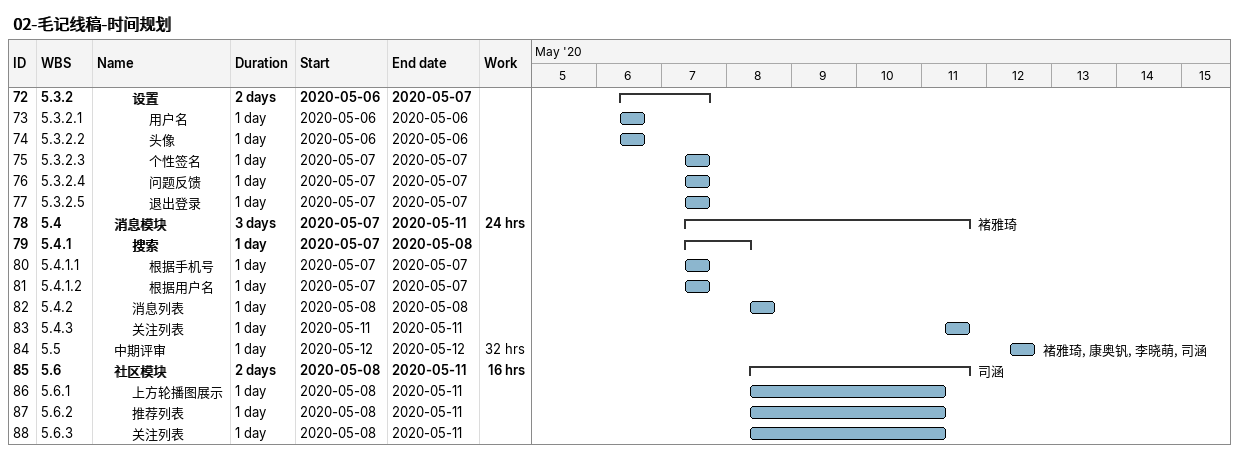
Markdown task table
02-毛记线稿-时间规划

| ID | WBS | Task | Duration | Start | Finish | Resources | Work (h) |
|---|---|---|---|---|---|---|---|
| 72 | 5.3.2 | **设置** | 2d | 2020-05-06 | 2020-05-07 |  |  |
| 73 | 5.3.2.1 | 用户名 | 1d | 2020-05-06 | 2020-05-06 |  |  |
| 74 | 5.3.2.2 | 头像 | 1d | 2020-05-06 | 2020-05-06 |  |  |
| 75 | 5.3.2.3 | 个性签名 | 1d | 2020-05-07 | 2020-05-07 |  |  |
| 76 | 5.3.2.4 | 问题反馈 | 1d | 2020-05-07 | 2020-05-07 |  |  |
| 77 | 5.3.2.5 | 退出登录 | 1d | 2020-05-07 | 2020-05-07 |  |  |
| 78 | 5.4 | **消息模块** | 3d | 2020-05-07 | 2020-05-11 | 褚雅琦 | 24 |
| 79 | 5.4.1 | **搜索** | 1d | 2020-05-07 | 2020-05-08 |  |  |
| 80 | 5.4.1.1 | 根据手机号 | 1d | 2020-05-07 | 2020-05-07 |  |  |
| 81 | 5.4.1.2 | 根据用户名 | 1d | 2020-05-07 | 2020-05-07 |  |  |
| 82 | 5.4.2 | 消息列表 | 1d | 2020-05-08 | 2020-05-08 |  |  |
| 83 | 5.4.3 | 关注列表 | 1d | 2020-05-11 | 2020-05-11 |  |  |
| 84 | 5.5 | 中期评审 | 1d | 2020-05-12 | 2020-05-12 | 褚雅琦, 康奥钒, 李晓萌, 司涵 | 32 |
| 85 | 5.6 | **社区模块** | 2d | 2020-05-08 | 2020-05-11 | 司涵 | 16 |
| 86 | 5.6.1 | 上方轮播图展示 | 1d | 2020-05-08 | 2020-05-11 |  |  |
| 87 | 5.6.2 | 推荐列表 | 1d | 2020-05-08 | 2020-05-11 |  |  |
| 88 | 5.6.3 | 关注列表 | 1d | 2020-05-08 | 2020-05-11 |  |  |
